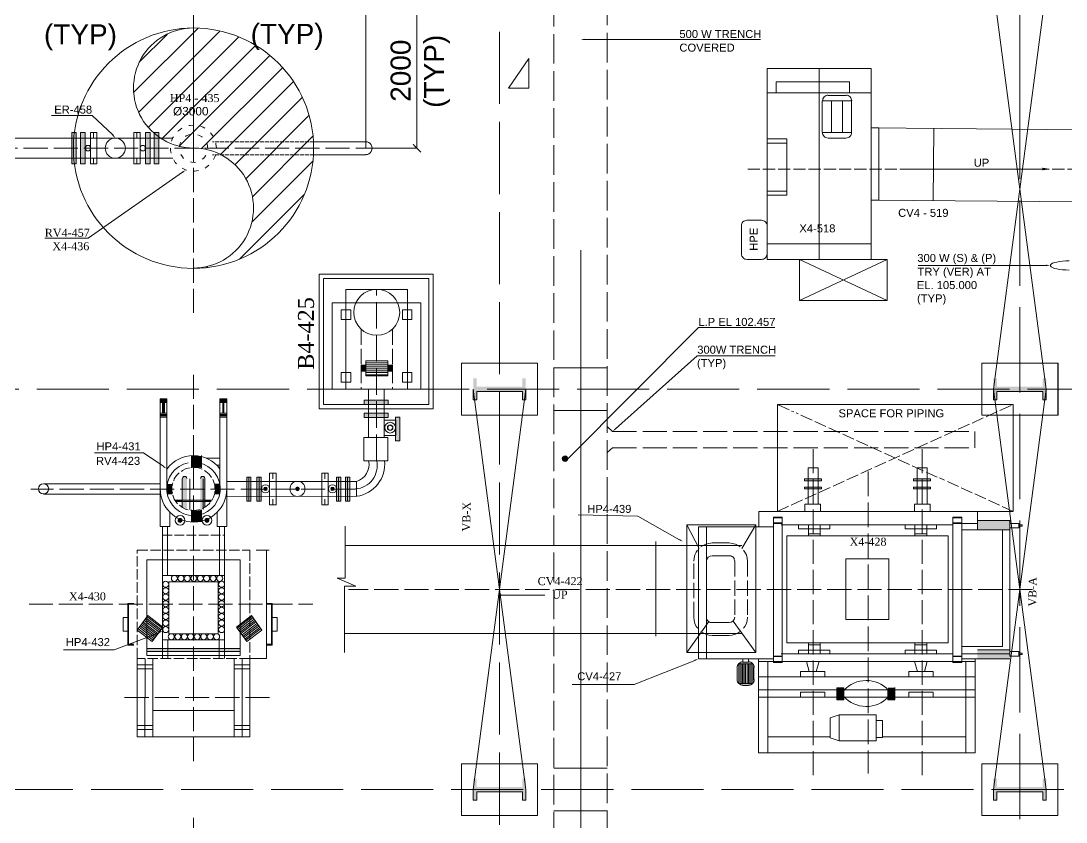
# Model space of a CAD drawing. Header units: inches. Extents: x 2602 to 127694, y 109 to 91908.
# Drawn here: x 17829 to 30886, y 61268 to 71272 of the extents above; entities that cross this region are included whole.
import ezdxf

# ---------------------------------------------------------------- set-up
doc = ezdxf.new("R2010")
doc.units = ezdxf.units.IN
doc.header["$MEASUREMENT"] = 0
doc.linetypes.add('PDF_IMPORT', pattern=[1, 0.8, -0.2])
doc.layers.add('PDF_Geometry', color=7, linetype='Continuous')
doc.layers.add('PDF_Solid Fills', color=7, linetype='Continuous', true_color=0x724639)
doc.layers.add('PDF_Text', color=230, linetype='Continuous', true_color=0xff007f)
doc.styles.add('PDF Arial', font='arial.ttf')
doc.styles.add('PDF Times New Roman', font='times.ttf')

msp = doc.modelspace()

# ---------------------------------------------------------------- hatches: boundary and pattern name
at = {"layer": 'PDF_Solid Fills', "true_color": 0xb85b5b, "transparency": 33554559}
for points in [[(18465, 69878), (18465, 69488), (18521, 69488), (18521, 69878)], [(18573, 69878), (18573, 69488), (18632, 69488), (18632, 69878)], [(19384, 69878), (19384, 69488), (19443, 69488), (19443, 69878)], [(19495, 69878), (19495, 69488), (19551, 69488), (19551, 69878)], [(22418, 66536), (22119, 66536), (22119, 66483), (22418, 66483)], [(22418, 66372), (22119, 66372), (22119, 66319), (22418, 66319)], [(22562, 66326), (22510, 66326), (22510, 66027), (22562, 66027)], [(20702, 65575), (20650, 65575), (20650, 65276), (20702, 65276)], [(20830, 65575), (20778, 65575), (20778, 65276), (20830, 65276)], [(21824, 65575), (21771, 65575), (21771, 65276), (21824, 65276)], [(21936, 65575), (21883, 65575), (21883, 65276), (21936, 65276)], [(19843, 65286), (19754, 65286), (19764, 65273), (19843, 65273)], [(20069, 65286), (19902, 65286), (19902, 65273), (20069, 65273)], [(20213, 65286), (20125, 65286), (20125, 65273), (20204, 65273)], [(19817, 65047), (19803, 65053), (19797, 65047), (19797, 65043), (19794, 65040), (19794, 65030), (19797, 65027), (19797, 65024), (19807, 65014), (19810, 65014), (19817, 65011), (19820, 65011), (19823, 65014), (19826, 65014), (19839, 65027), (19839, 65037), (19836, 65040)], [(20174, 65027), (20174, 65043), (20171, 65047), (20171, 65050), (20167, 65053), (20164, 65053), (20161, 65050), (20145, 65044), (20148, 65047), (20158, 65050), (20164, 65053), (20161, 65056), (20141, 65056), (20141, 65053), (20138, 65053), (20131, 65047), (20131, 65040), (20128, 65040), (20128, 65030), (20131, 65027), (20131, 65024), (20141, 65014), (20145, 65014), (20151, 65011), (20154, 65011), (20158, 65014), (20161, 65014), (20167, 65017), (20167, 65020)]]:
    msp.add_hatch(color=13, dxfattribs=at).paths.add_polyline_path(points)
at = {"layer": 'PDF_Solid Fills', "true_color": 0x00b8b8, "transparency": 33554559}
for points in [[(22733, 69737), (22723, 69727), (22821, 69626), (22831, 69639)], [(30182, 65033), (29778, 65033), (29778, 64919), (30182, 64919)], [(30182, 63420), (29778, 63420), (29778, 63305), (30182, 63305)], [(28109, 62944), (28020, 62944), (28020, 62796), (28109, 62796)], [(28748, 62947), (28660, 62947), (28660, 62796), (28748, 62796)]]:
    msp.add_hatch(color=132, dxfattribs=at).paths.add_polyline_path(points)
at = {"layer": 'PDF_Solid Fills', "transparency": 33554559}
for color, points in [(7, [(22136, 66975), (22080, 66975), (22080, 66897), (22136, 66897)]), (7, [(22470, 66975), (22411, 66975), (22411, 66897), (22470, 66897)]), (256, [(24136, 66539), (24136, 66811), (24094, 66811), (24094, 66703), (23523, 66703), (23523, 66811), (23480, 66811), (23480, 66539), (23523, 66539), (23523, 66644), (24094, 66644), (24094, 66539)]), (256, [(30638, 66539), (30638, 66811), (30595, 66811), (30595, 66703), (30021, 66703), (30021, 66811), (29978, 66811), (29978, 66539), (30021, 66539), (30021, 66644), (30595, 66644), (30595, 66539)]), (1, [(20085, 65837), (20023, 65844), (19958, 65837), (19958, 65690), (20000, 65696), (20043, 65696), (20085, 65690)]), (1, [(27830, 65552), (27617, 65552), (27617, 65529), (27830, 65529)]), (1, [(29194, 65552), (28981, 65552), (28981, 65529), (29194, 65529)]), (7, [(19721, 65489), (19659, 65489), (19656, 65457), (19653, 65427), (19656, 65394), (19659, 65365), (19659, 65361), (19721, 65365), (19718, 65394), (19715, 65427), (19718, 65457)]), (7, [(20309, 65489), (20246, 65489), (20253, 65457), (20253, 65394), (20246, 65365), (20309, 65361), (20309, 65365), (20312, 65394), (20315, 65427), (20312, 65457)]), (1, [(27830, 65450), (27617, 65450), (27617, 65430), (27830, 65430)]), (1, [(29194, 65450), (28981, 65450), (28981, 65430), (29194, 65430)]), (1, [(20000, 65158), (19958, 65165), (19958, 65017), (20023, 65011), (20085, 65017), (20085, 65165), (20043, 65158)]), (7, [(26931, 63265), (26833, 63265), (26823, 63262), (26820, 63262), (26807, 63256), (26797, 63246), (26971, 63243), (26957, 63256), (26944, 63262), (26941, 63262)]), (7, [(26967, 62997), (26797, 62997), (26807, 62987), (26820, 62980), (26823, 62977), (26836, 62977), (26846, 62974), (26918, 62974), (26928, 62977), (26941, 62977), (26944, 62980), (26957, 62987)]), (256, [(24136, 61540), (24136, 61809), (24094, 61809), (24094, 61704), (23523, 61704), (23523, 61809), (23480, 61809), (23480, 61540), (23523, 61540), (23523, 61645), (24094, 61645), (24094, 61540)]), (256, [(30638, 61540), (30638, 61809), (30595, 61809), (30595, 61704), (30021, 61704), (30021, 61809), (29978, 61809), (29978, 61540), (30021, 61540), (30021, 61645), (30595, 61645), (30595, 61540)])]:
    msp.add_hatch(color=color, dxfattribs=at).paths.add_polyline_path(points)
at = {"layer": 'PDF_Solid Fills', "true_color": 0x0000b8, "transparency": 33554559}
for points in [[(19623, 66506), (19597, 66506), (19597, 66372), (19623, 66372)], [(20371, 66506), (20345, 66506), (20345, 66372), (20371, 66372)]]:
    msp.add_hatch(color=172, dxfattribs=at).paths.add_polyline_path(points)
at = {"layer": 'PDF_Solid Fills', "true_color": 0x942500, "transparency": 33554559}
h = msp.add_hatch(color=24, dxfattribs=at)
h.paths.add_polyline_path([(22464, 66168), (22460, 66168), (22457, 66165), (22454, 66165), (22450, 66162), (22434, 66162), (22428, 66165), (22424, 66168), (22421, 66168), (22418, 66172), (22418, 66175), (22414, 66175), (22414, 66172), (22424, 66162), (22428, 66162), (22431, 66159), (22450, 66159), (22454, 66162), (22457, 66162)])
h.paths.add_polyline_path([(22414, 66208), (22411, 66208), (22411, 66201), (22408, 66198), (22408, 66185), (22411, 66182), (22411, 66175), (22414, 66175), (22414, 66182), (22411, 66185), (22411, 66198), (22414, 66201)])
h.paths.add_polyline_path([(22467, 66214), (22464, 66214), (22464, 66211), (22470, 66204), (22470, 66198), (22473, 66191), (22470, 66185), (22470, 66178), (22464, 66172), (22464, 66168), (22467, 66168), (22467, 66172), (22473, 66178), (22473, 66185), (22477, 66191), (22473, 66198), (22473, 66204), (22467, 66211)])
h.paths.add_polyline_path([(22450, 66224), (22431, 66224), (22428, 66221), (22424, 66221), (22414, 66211), (22414, 66208), (22418, 66208), (22418, 66211), (22421, 66214), (22424, 66214), (22428, 66218), (22434, 66221), (22450, 66221), (22454, 66218), (22457, 66218), (22460, 66214), (22464, 66214), (22457, 66221), (22454, 66221)])
for points in [[(24629, 65840), (24622, 65840), (24615, 65837), (24609, 65837), (24596, 65824), (24589, 65811), (24589, 65798), (24596, 65785), (24599, 65781), (24602, 65775), (24609, 65772), (24615, 65772), (24622, 65768), (24629, 65768), (24635, 65772), (24642, 65772), (24655, 65785), (24661, 65798), (24661, 65811), (24655, 65824), (24651, 65827), (24645, 65831), (24642, 65837), (24635, 65837)], [(20892, 65447), (20876, 65447), (20863, 65434), (20863, 65417), (20873, 65407), (20879, 65407), (20883, 65404), (20889, 65407), (20896, 65407), (20906, 65417), (20906, 65434)], [(21286, 65453), (21279, 65453), (21276, 65450), (21273, 65450), (21270, 65447), (21263, 65444), (21263, 65440), (21260, 65437), (21260, 65430), (21257, 65427), (21260, 65424), (21260, 65417), (21263, 65414), (21263, 65411), (21270, 65407), (21273, 65404), (21276, 65404), (21279, 65401), (21286, 65401), (21289, 65404), (21296, 65404), (21306, 65414), (21306, 65417), (21309, 65424), (21309, 65430), (21306, 65437), (21306, 65440), (21296, 65450), (21289, 65450)], [(21729, 65447), (21709, 65447), (21703, 65440), (21703, 65437), (21699, 65434), (21699, 65417), (21709, 65407), (21716, 65407), (21719, 65404), (21726, 65407), (21732, 65407), (21739, 65414), (21739, 65417), (21742, 65424), (21742, 65430), (21739, 65434), (21739, 65437)], [(19239, 63997), (19164, 63997), (19164, 63479), (19239, 63479), (19239, 63489), (19174, 63489), (19174, 63987), (19239, 63987)], [(20968, 63997), (20896, 63997), (20896, 63987), (20958, 63987), (20958, 63489), (20896, 63489), (20896, 63479), (20968, 63479)], [(20568, 63436), (19403, 63436), (19403, 63400), (20568, 63400)]]:
    msp.add_hatch(color=24, dxfattribs=at).paths.add_polyline_path(points)
at = {"layer": 'PDF_Solid Fills', "true_color": 0x002db8, "transparency": 33554559}
for points in [[(19879, 65585), (19866, 65585), (19859, 65581), (19856, 65578), (19849, 65575), (19846, 65571), (19846, 65568), (19843, 65562), (19843, 65197), (19872, 65181), (19902, 65171), (19902, 65562), (19899, 65568), (19885, 65581)], [(20105, 65585), (20089, 65585), (20085, 65581), (20079, 65578), (20069, 65568), (20069, 65171), (20099, 65181), (20125, 65197), (20125, 65568), (20115, 65578), (20108, 65581)]]:
    msp.add_hatch(color=162, dxfattribs=at).paths.add_polyline_path(points)

# ---------------------------------------------------------------- linework, layer by layer
at = {"layer": 'PDF_Geometry', "color": 30, "linetype": 'PDF_IMPORT', "lineweight": 0, "ltscale": 1125.093782, "true_color": 0xff7f00}
for points in [[(23808, 17356), (23808, 83868), (17307, 83868), (23808, 77216)], [(103310, 66674), (11954, 66674), (7837, 66674)], [(11954, 61675), (103310, 61675)]]:
    msp.add_lwpolyline(points, dxfattribs=at)
at = {"layer": 'PDF_Geometry', "color": 30, "linetype": 'PDF_IMPORT', "lineweight": 0, "ltscale": 1331.743661, "true_color": 0xff7f00}
msp.add_lwpolyline([(30310, 17356), (30310, 79643)], dxfattribs=at)
at = {"layer": 'PDF_Geometry', "color": 24, "linetype": 'PDF_IMPORT', "lineweight": 0, "ltscale": 462.502109, "true_color": 0x942500}
msp.add_lwpolyline([(25153, 72512), (25153, 35588), (24487, 35588), (24487, 72102)], dxfattribs=at)
at = {"layer": 'PDF_Geometry', "color": 132, "lineweight": 0, "true_color": 0x00b8b8}
for points in [[(22313, 69681), (22775, 69681), (22775, 70255), (22775, 71673), (22313, 71673)], [(17307, 71033), (17307, 71351), (19984, 71351), (19984, 71033)], [(19984, 69681), (19984, 71351), (22136, 71351), (22136, 69681)], [(29037, 68219), (29037, 68219)], [(30641, 68219), (29037, 68219)], [(30926, 68278), (30884, 68278), (30841, 68274), (30802, 68268), (30769, 68261), (30739, 68255), (30716, 68245), (30700, 68235), (30690, 68225), (30690, 68212), (30700, 68202), (30716, 68192), (30739, 68182), (30769, 68176), (30802, 68169), (30841, 68163), (30884, 68163), (30926, 68159)], [(24661, 65804), (26292, 67444), (27249, 67444)], [(27230, 64955), (27046, 64955), (27046, 65148), (29778, 65148), (29778, 64919), (30182, 64919), (30182, 63370), (29582, 63370)], [(27338, 65076), (27230, 65076)], [(27338, 65066), (27230, 65066)], [(29473, 65076), (29582, 65076)], [(29473, 65066), (29582, 65066)], [(29778, 65033), (30182, 65033), (30182, 64919)], [(27046, 64955), (26292, 64955), (26292, 63305)], [(26393, 64955), (26393, 63305)], [(27338, 65004), (27230, 65004)], [(27338, 64997), (27230, 64997)], [(27328, 64978), (29473, 64978)], [(27666, 64843), (27666, 64978)], [(27814, 64843), (27814, 64978)], [(28998, 64843), (28998, 64978)], [(29145, 64843), (29145, 64978)], [(29473, 65004), (29582, 65004)], [(29473, 64997), (29582, 64997), (29778, 64997)], [(29778, 64919), (29582, 64919)], [(29582, 63459), (30093, 63459), (30093, 64919)], [(27814, 64866), (27666, 64866)], [(28998, 64866), (29145, 64866)], [(27666, 63505), (27666, 63370)], [(27814, 63482), (27666, 63482)], [(27814, 63505), (27814, 63370)], [(28998, 63505), (28998, 63370)], [(28998, 63482), (29145, 63482)], [(29145, 63505), (29145, 63370)], [(27338, 63341), (27230, 63341)], [(27338, 63334), (27230, 63334)], [(27328, 63370), (29473, 63370)], [(29473, 63341), (29582, 63341)], [(29473, 63334), (29582, 63334)], [(29778, 63420), (30182, 63420)], [(27043, 63272), (27043, 63305), (26298, 63305)], [(26846, 63305), (26846, 63265), (26918, 63265), (26918, 63305)], [(27043, 63305), (27230, 63305)], [(27158, 63272), (27158, 62131)], [(27338, 63272), (27230, 63272)], [(27676, 63147), (27643, 63272)], [(27764, 63147), (27800, 63272)], [(29030, 63147), (28994, 63272)], [(29119, 63147), (29152, 63272)], [(29473, 63272), (29582, 63272)], [(29582, 63305), (29778, 63305), (30182, 63305)], [(29634, 63272), (29634, 62131)], [(29752, 63272), (29752, 63305)], [(26987, 63197), (26987, 63046)], [(29752, 63082), (27043, 63082)], [(26918, 62974), (26846, 62974)], [(28748, 62947), (28748, 62796), (28660, 62796), (28660, 62836)], [(28686, 62911), (28686, 62944)], [(28660, 62915), (28660, 62829)], [(28050, 62281), (27938, 62321), (27938, 62570), (28050, 62606)], [(27158, 62334), (27938, 62334)], [(28594, 62334), (29634, 62334)]]:
    msp.add_lwpolyline(points, dxfattribs=at)
at = {"layer": 'PDF_Geometry', "color": 17, "lineweight": 0, "true_color": 0x724639}
for points in [[(29978, 71673), (30638, 66674), (29978, 61675)], [(30638, 71673), (29978, 66674), (30638, 61675)], [(23480, 66674), (24136, 61675)], [(24136, 66674), (23480, 61675)]]:
    msp.add_lwpolyline(points, dxfattribs=at)
at = {"layer": 'PDF_Geometry', "color": 224, "lineweight": 0, "true_color": 0x940070}
for points in [[(30310, 69918), (30310, 71673)], [(27151, 70374), (28450, 70374)], [(27912, 70341), (28135, 70341)], [(27955, 70272), (27955, 69878)], [(28092, 70272), (28092, 69878)], [(31084, 69911), (28450, 69937), (28545, 69937), (28545, 69488), (28545, 69035), (28450, 69035), (31074, 69012)], [(29234, 69924), (29224, 69029)], [(27151, 69098), (27397, 69098), (27397, 69800), (27151, 69800)], [(30589, 69422), (28952, 69422)], [(27397, 69147), (27151, 69147)], [(28450, 68487), (27151, 68487)], [(28650, 68294), (27554, 67779)], [(27554, 68294), (28650, 67779)], [(25219, 66145), (25153, 66208)], [(25219, 65942), (25153, 65883)]]:
    msp.add_lwpolyline(points, dxfattribs=at)
at = {"layer": 'PDF_Geometry', "linetype": 'PDF_IMPORT', "lineweight": 0, "ltscale": 377.218032}
for points in [[(19984, 67625), (19984, 71374)], [(22313, 69681), (15454, 69681)], [(19984, 66854), (19984, 62029)], [(27725, 65926), (27725, 61845)], [(29086, 65926), (29086, 61845)], [(22008, 65427), (17953, 65427)], [(30467, 64174), (21922, 64174)], [(20935, 62823), (19095, 62823)], [(19984, 57624), (19984, 61373)]]:
    msp.add_lwpolyline(points, dxfattribs=at)
at = {"layer": 'PDF_Geometry', "color": 102, "lineweight": 0, "true_color": 0x00dd37}
msp.add_lwpolyline([(19985, 68186, 1.000001), (19985, 69685, -1.000001), (19985, 71184)], format="xyb", dxfattribs=at)
for points in [[(19236, 70377), (20043, 71180)], [(19298, 70128), (20315, 71144)], [(19308, 70757), (19659, 71108)], [(19420, 69941), (20551, 71072)], [(19587, 69796), (20758, 70967)], [(19803, 69704), (20938, 70839)], [(20082, 69675), (21096, 70688)], [(20322, 69603), (21234, 70515)], [(20502, 69475), (21345, 70318)], [(20637, 69301), (21427, 70091)], [(20722, 69075), (21476, 69832)], [(20715, 68760), (21476, 69521)], [(20561, 68297), (21368, 69104)], [(20145, 68192), (20158, 68202)]]:
    msp.add_lwpolyline(points, dxfattribs=at)
at = {"layer": 'PDF_Geometry', "color": 24, "lineweight": 0, "true_color": 0x942500}
for points in [[(24871, 71039), (26052, 71039), (27069, 71039)], [(19839, 69931), (19797, 69901), (19790, 69895)], [(19984, 69970), (19944, 69967), (19925, 69964)], [(20128, 69931), (20105, 69944), (20072, 69957)], [(20233, 69826), (20227, 69839), (20197, 69875)], [(19725, 69809), (17730, 69809)], [(19735, 69826), (19728, 69816), (19712, 69770)], [(19826, 69760), (19813, 69734), (19810, 69698)], [(19944, 69855), (19928, 69849), (19895, 69836), (19885, 69829)], [(20095, 69819), (20089, 69826), (20059, 69842), (20040, 69849)], [(20161, 69681), (20158, 69718), (20151, 69744)], [(20272, 69681), (20266, 69737), (20266, 69744)], [(19698, 69681), (19698, 69655), (19705, 69622)], [(19826, 69606), (19826, 69603), (19846, 69573), (19862, 69554)], [(20233, 69540), (20253, 69576), (20259, 69596)], [(22136, 69599), (21483, 69599)], [(19725, 69557), (17730, 69557)], [(19738, 69537), (19757, 69504), (19774, 69488)], [(19948, 69511), (19961, 69508), (19994, 69504), (20010, 69508)], [(20095, 69547), (20112, 69560), (20135, 69586), (20138, 69593)], [(20131, 69435), (20151, 69449), (20177, 69472)], [(19843, 69432), (19892, 69409), (19899, 69409)], [(19987, 69396), (19997, 69396), (20046, 69403)], [(24822, 68409), (24822, 33419)], [(24487, 66939), (25153, 66939)], [(22172, 66674), (22172, 66070)], [(22368, 66674), (22368, 66070)], [(24487, 66408), (25153, 66408)], [(22457, 66221), (22447, 66221), (22457, 66221)], [(22460, 66218), (22454, 66218), (22460, 66218)], [(22457, 66162), (22450, 66162), (22457, 66162)], [(22460, 66165), (22457, 66165), (22460, 66165)], [(29746, 66145), (29746, 65942)], [(22172, 65778), (22113, 65778)], [(20676, 65575), (20676, 65276)], [(20804, 65575), (20804, 65276)], [(21798, 65575), (21798, 65276)], [(21909, 65575), (21909, 65276)], [(19567, 65493), (18111, 65493)], [(20391, 65339), (22021, 65332), (22021, 65519), (20400, 65519)], [(19567, 65361), (18111, 65361)], [(19597, 64958), (19597, 64348)], [(19659, 64958), (19659, 64348)], [(20309, 64958), (20309, 64348)], [(20374, 64958), (20374, 64348)], [(19282, 63311), (19282, 62334), (20689, 62334), (20689, 63311), (20896, 63311), (20896, 64663)], [(20932, 64663), (20768, 64663)], [(19239, 63479), (19164, 63479), (19164, 63997), (19239, 63997)], [(19239, 63489), (19174, 63489), (19174, 63987), (19239, 63987)], [(20896, 63479), (20968, 63479), (20968, 63997), (20896, 63997)], [(20896, 63489), (20958, 63489), (20958, 63987), (20896, 63987)], [(19164, 63823), (19105, 63823), (19105, 63653), (19164, 63653)], [(20968, 63823), (21030, 63823), (21030, 63653), (20968, 63653)], [(19131, 63653), (19131, 63653)], [(21030, 63653), (21030, 63653)], [(19597, 63544), (19597, 63311)], [(19666, 63544), (19666, 63311)], [(20305, 63544), (20305, 63311)], [(20374, 63544), (20374, 63311)], [(19403, 63436), (20568, 63436)], [(19403, 63400), (20571, 63400)], [(19475, 63311), (19475, 62334)], [(20492, 63311), (20492, 62334)], [(19475, 62662), (20492, 62662)], [(24487, 61940), (25153, 61940)], [(24487, 61409), (25153, 61409)]]:
    msp.add_lwpolyline(points, dxfattribs=at)
for points in [[(24173, 70803), (24173, 70433), (23920, 70433)], [(22368, 66287), (22513, 66287), (22513, 66096), (22368, 66096)], [(22113, 66070), (22414, 66070), (22414, 65778), (22113, 65778)]]:
    msp.add_lwpolyline(points, close=True, dxfattribs=at)
at = {"layer": 'PDF_Geometry', "color": 224, "lineweight": 0, "true_color": 0x940070}
for points in [[(27151, 68294), (28450, 68294), (28450, 70679), (27151, 70679)], [(27262, 70511), (28181, 70511), (28181, 70374), (27262, 70374)], [(27840, 69878), (27840, 70272), (28204, 70272), (28204, 69878)], [(27151, 69744), (27397, 69744)], [(27554, 68294), (28650, 68294), (28650, 67779), (27554, 67779)]]:
    msp.add_lwpolyline(points, close=True, dxfattribs=at)
at = {"layer": 'PDF_Geometry', "linetype": 'PDF_IMPORT', "lineweight": 0, "ltscale": 190.249094}
msp.add_lwpolyline([(27800, 70679), (27800, 68294)], close=True, dxfattribs=at)
at = {"layer": 'PDF_Geometry', "color": 230, "lineweight": 0, "true_color": 0xff007f}
for points in [[(18721, 70164), (18721, 70164)], [(18977, 69849), (18721, 70091), (18213, 70091)], [(19846, 69383), (18668, 68560), (18127, 68560)], [(18668, 68625), (18668, 68625)], [(25258, 66178), (26275, 67090), (27253, 67090)], [(19613, 65706), (19361, 65880), (18750, 65880)], [(19413, 65844), (19413, 65844)], [(26055, 64794), (25537, 65089), (24789, 65106)], [(25537, 65089), (25537, 65089)], [(23831, 64102), (24363, 64102), (24376, 64102)], [(19554, 63633), (18993, 63420), (18360, 63420)], [(26246, 63285), (25491, 62987), (24714, 62987)], [(25491, 62987), (25491, 62987)]]:
    msp.add_lwpolyline(points, dxfattribs=at)
at = {"layer": 'PDF_Geometry', "color": 13, "lineweight": 0, "true_color": 0xb85b5b}
for points in [[(18465, 69842), (18465, 69681), (18465, 69524), (18465, 69488), (18521, 69488), (18521, 69681), (18521, 69878), (18465, 69878)], [(18573, 69842), (18573, 69681), (18573, 69524), (18573, 69488), (18632, 69488), (18632, 69681), (18632, 69878), (18573, 69878)], [(18698, 69878), (18737, 69878), (18777, 69878), (18777, 69488), (18737, 69488), (18737, 69557), (18737, 69488), (18698, 69488)], [(18737, 69878), (18737, 69809)], [(19279, 69878), (19279, 69809), (19279, 69878), (19239, 69878), (19239, 69488), (19279, 69488), (19318, 69488), (19318, 69878)], [(19384, 69842), (19384, 69681), (19384, 69524), (19384, 69488), (19443, 69488), (19443, 69681), (19443, 69878), (19384, 69878)], [(19495, 69842), (19495, 69681), (19495, 69524), (19495, 69488), (19551, 69488), (19551, 69681), (19551, 69878), (19495, 69878)], [(19279, 69557), (19279, 69488)], [(22119, 66536), (22418, 66536), (22418, 66483), (22119, 66483)], [(22119, 66372), (22418, 66372), (22418, 66319), (22119, 66319)], [(22562, 66326), (22562, 66027), (22510, 66027), (22510, 66326)], [(20702, 65575), (20702, 65276), (20650, 65276), (20650, 65575)], [(20830, 65575), (20830, 65276), (20778, 65276), (20778, 65575)], [(20935, 65624), (20978, 65624), (21017, 65624), (21017, 65230), (20978, 65230), (20978, 65299), (20978, 65230), (20935, 65230)], [(20978, 65624), (20978, 65555)], [(21588, 65230), (21627, 65230), (21627, 65299), (21627, 65230), (21667, 65230), (21667, 65624), (21627, 65624), (21588, 65624)], [(21627, 65624), (21627, 65555)], [(21824, 65575), (21824, 65276), (21771, 65276), (21771, 65575)], [(21936, 65575), (21936, 65276), (21883, 65276), (21883, 65575)]]:
    msp.add_lwpolyline(points, close=True, dxfattribs=at)
at = {"layer": 'PDF_Geometry', "color": 224, "lineweight": 0, "true_color": 0x940070}
for points in [[(28207, 69880, -0.414227), (28135, 69809), (27912, 69809, -0.414227), (27843, 69880)], [(27151, 68364, -0.414227), (27079, 68294), (26900, 68294, -0.414227), (26829, 68363), (26829, 68711, -0.414227), (26898, 68783), (27079, 68783, -0.414227), (27151, 68711), (27151, 68364)]]:
    msp.add_lwpolyline(points, format="xyb", dxfattribs=at)
at = {"layer": 'PDF_Geometry', "color": 24, "linetype": 'PDF_IMPORT', "lineweight": 0, "ltscale": 62.322979, "true_color": 0x942500}
for points in [[(21486, 69763), (20223, 69763)], [(21486, 69599), (20223, 69599)]]:
    msp.add_lwpolyline(points, dxfattribs=at)
at = {"layer": 'PDF_Geometry', "color": 24, "lineweight": 0, "true_color": 0x942500}
msp.add_lwpolyline([(22137, 69603, 1.001395), (22136, 69763), (21483, 69763)], format="xyb", dxfattribs=at)
at = {"layer": 'PDF_Geometry', "linetype": 'PDF_IMPORT', "lineweight": 0, "ltscale": 190.249094}
msp.add_lwpolyline([(26908, 69422), (44998, 69422)], dxfattribs=at)
at = {"layer": 'PDF_Geometry', "color": 132, "lineweight": 0, "true_color": 0x00b8b8}
for points in [[(21555, 68110), (22979, 68110), (22979, 66428), (21555, 66428)], [(21611, 68055), (22923, 68055), (22923, 66483), (21611, 66483)], [(21719, 67753), (22824, 67753), (22824, 66674), (21719, 66674)], [(21831, 67664), (21949, 67664), (21949, 67543), (21831, 67543)], [(22713, 67664), (22595, 67664), (22595, 67543), (22713, 67543)], [(21831, 66762), (21949, 66762), (21949, 66883), (21831, 66883)], [(22713, 66762), (22595, 66762), (22595, 66883), (22713, 66883)], [(27338, 63262), (27230, 63262), (27230, 65076), (27338, 65076)], [(29473, 63262), (29582, 63262), (29582, 65076), (29473, 65076)], [(27935, 64929), (27545, 64929), (27545, 64978), (27935, 64978)], [(28876, 64929), (29267, 64929), (29267, 64978), (28876, 64978)], [(30182, 64997), (30297, 64997), (30297, 64942), (30182, 64942)], [(30297, 64978), (30336, 64978), (30336, 64961), (30297, 64961)], [(27397, 64843), (29414, 64843), (29414, 63505), (27397, 63505)], [(19403, 64541), (20568, 64541), (20568, 63347), (19403, 63347)], [(28135, 64555), (28673, 64555), (28673, 63797), (28135, 63797)], [(19597, 64348), (20374, 64348), (20374, 63544), (19597, 63544)], [(19675, 64269), (20295, 64269), (20295, 63620), (19675, 63620)], [(27935, 63416), (27545, 63416), (27545, 63370), (27935, 63370)], [(28876, 63416), (29267, 63416), (29267, 63370), (28876, 63370)], [(30182, 63341), (30297, 63341), (30297, 63397), (30182, 63397)], [(30297, 63361), (30336, 63361), (30336, 63377), (30297, 63377)], [(27043, 63272), (29752, 63272), (29752, 62131), (27043, 62131)], [(27568, 63147), (27873, 63147), (27873, 63082), (27568, 63082)], [(29227, 63147), (28922, 63147), (28922, 63082), (29227, 63082)], [(28109, 62836), (28109, 62796), (28020, 62796), (28020, 62944), (28109, 62944), (28109, 62911)], [(27043, 62918), (29752, 62918), (29752, 62829), (27043, 62829)], [(27568, 62892), (27873, 62892), (27873, 62829), (27568, 62829)], [(29227, 62892), (28922, 62892), (28922, 62829), (29227, 62829)], [(28050, 62606), (28512, 62606), (28512, 62281), (28050, 62281)], [(28512, 62537), (28594, 62537), (28594, 62324), (28512, 62324)]]:
    msp.add_lwpolyline(points, close=True, dxfattribs=at)
at = {"layer": 'PDF_Geometry', "lineweight": 0}
for points in [[(21890, 66674), (21890, 67917), (22273, 67917), (22657, 67917), (22657, 66674)], [(22136, 67002), (22411, 67002)], [(22136, 66979), (22411, 66979)], [(22136, 66952), (22411, 66952)], [(22136, 66929), (22411, 66929)], [(22136, 66903), (22411, 66903)], [(22136, 66880), (22411, 66880)], [(22136, 66854), (22411, 66854)], [(27426, 66414), (27279, 66483)], [(27486, 66391), (27456, 66401)], [(20315, 65811), (20148, 65811)], [(20315, 65726), (20276, 65726)], [(19567, 65427), (19567, 64958), (19689, 64958), (19689, 65135)], [(20246, 65489), (20309, 65489)], [(20400, 65427), (20400, 64958), (20279, 64958), (20279, 65135)], [(19721, 65365), (19659, 65361)], [(20246, 65365), (20309, 65361)], [(19518, 63590), (19331, 63735)], [(19531, 63607), (19344, 63751)], [(19541, 63623), (19354, 63767)], [(19554, 63639), (19367, 63784)], [(19567, 63656), (19380, 63800)], [(19577, 63672), (19390, 63817)], [(19590, 63692), (19403, 63833)], [(20532, 63689), (20719, 63833)], [(20541, 63672), (20728, 63817)], [(20555, 63656), (20742, 63800)], [(20568, 63639), (20755, 63784)], [(20578, 63623), (20764, 63767)], [(20591, 63607), (20778, 63748)], [(20600, 63587), (20787, 63731)], [(19482, 63538), (19295, 63682)], [(19495, 63557), (19308, 63702)], [(19505, 63574), (19318, 63718)], [(20614, 63571), (20801, 63715)], [(20627, 63554), (20814, 63698)], [(20637, 63538), (20824, 63682)], [(26971, 63243), (26797, 63246), (26797, 62997), (26971, 62997), (26971, 63246)], [(26813, 63246), (26813, 62997)], [(26833, 63246), (26833, 62997)], [(26849, 63246), (26849, 62997)], [(26866, 63246), (26866, 62997)], [(26882, 63246), (26882, 62997)], [(26902, 63246), (26902, 62997)], [(26918, 63246), (26918, 62997)], [(26934, 63246), (26934, 62997)], [(26951, 63246), (26951, 62997)]]:
    msp.add_lwpolyline(points, dxfattribs=at)
at = {"layer": 'PDF_Geometry', "linetype": 'PDF_IMPORT', "lineweight": 0, "ltscale": 413.299757}
msp.add_lwpolyline([(22273, 65778), (22273, 67917)], dxfattribs=at)
at = {"layer": 'PDF_Geometry', "linetype": 'PDF_IMPORT', "lineweight": 0, "ltscale": 239.451446}
for points in [[(22080, 67418), (22080, 66674)], [(22470, 67418), (22470, 66674)]]:
    msp.add_lwpolyline(points, dxfattribs=at)
at = {"layer": 'PDF_Geometry', "lineweight": 0}
for points in [[(22136, 67028), (22411, 67028), (22411, 66841), (22136, 66841)], [(22080, 66975), (22136, 66975), (22136, 66897), (22080, 66897)], [(22470, 66975), (22411, 66975), (22411, 66897), (22470, 66897)], [(27279, 65148), (30224, 65148), (30224, 66483), (27279, 66483)], [(19469, 63521), (19600, 63702), (19413, 63846), (19282, 63666)], [(20650, 63521), (20522, 63702), (20709, 63846), (20837, 63666)]]:
    msp.add_lwpolyline(points, close=True, dxfattribs=at)
at = {"layer": 'PDF_Geometry', "color": 17, "lineweight": 0, "true_color": 0x724639}
for points in [[(23333, 66998), (24284, 66998), (24284, 66349), (23333, 66349)], [(23333, 66998), (24284, 66998), (24284, 66349), (23333, 66349)], [(23333, 66998), (24284, 66998), (24284, 66349), (23333, 66349)], [(29834, 66998), (30785, 66998), (30785, 66349), (29834, 66349)], [(29834, 66998), (30782, 66998), (30782, 66349), (29834, 66349)], [(29834, 66998), (30782, 66998), (30782, 66349), (29834, 66349)], [(23808, 66644), (24094, 66644), (24094, 66539), (24136, 66539), (24136, 66674), (24136, 66539), (24094, 66539), (24094, 66644), (23808, 66644), (23523, 66644), (23523, 66539), (23480, 66539), (23480, 66674), (23480, 66539), (23523, 66539), (23523, 66644)], [(23808, 66644), (24094, 66644), (24094, 66539), (24136, 66539), (24136, 66674), (24136, 66539), (24094, 66539), (24094, 66644), (23808, 66644), (23523, 66644), (23523, 66539), (23480, 66539), (23480, 66674), (23480, 66539), (23523, 66539), (23523, 66644)], [(30310, 66644), (30595, 66644), (30595, 66539), (30638, 66539), (30638, 66674), (30638, 66539), (30595, 66539), (30595, 66644), (30310, 66644), (30021, 66644), (30021, 66539), (29978, 66539), (29978, 66674), (29978, 66539), (30021, 66539), (30021, 66644)], [(30310, 66644), (30595, 66644), (30595, 66539), (30638, 66539), (30638, 66674), (30638, 66539), (30595, 66539), (30595, 66644), (30310, 66644), (30021, 66644), (30021, 66539), (29978, 66539), (29978, 66674), (29978, 66539), (30021, 66539), (30021, 66644)], [(23333, 61996), (24284, 61996), (24284, 61350), (23333, 61350)], [(23333, 61996), (24284, 61996), (24284, 61350), (23333, 61350)], [(29834, 61996), (30782, 61996), (30782, 61350), (29834, 61350)], [(29834, 61996), (30782, 61996), (30782, 61350), (29834, 61350)], [(23808, 61645), (24094, 61645), (24094, 61540), (24136, 61540), (24136, 61675), (24136, 61540), (24094, 61540), (24094, 61645), (23808, 61645), (23523, 61645), (23523, 61540), (23480, 61540), (23480, 61675), (23480, 61540), (23523, 61540), (23523, 61645)], [(23808, 61645), (24094, 61645), (24094, 61540), (24136, 61540), (24136, 61675), (24136, 61540), (24094, 61540), (24094, 61645), (23808, 61645), (23523, 61645), (23523, 61540), (23480, 61540), (23480, 61675), (23480, 61540), (23523, 61540), (23523, 61645)], [(30310, 61645), (30595, 61645), (30595, 61540), (30638, 61540), (30638, 61675), (30638, 61540), (30595, 61540), (30595, 61645), (30310, 61645), (30021, 61645), (30021, 61540), (29978, 61540), (29978, 61675), (29978, 61540), (30021, 61540), (30021, 61645)], [(30310, 61645), (30595, 61645), (30595, 61540), (30638, 61540), (30638, 61675), (30638, 61540), (30595, 61540), (30595, 61645), (30310, 61645), (30021, 61645), (30021, 61540), (29978, 61540), (29978, 61675), (29978, 61540), (30021, 61540), (30021, 61645)]]:
    msp.add_lwpolyline(points, close=True, dxfattribs=at)
at = {"layer": 'PDF_Geometry', "color": 172, "lineweight": 0, "true_color": 0x0000b8}
for points in [[(19567, 65427), (19567, 66552), (19653, 66552), (19653, 65427)], [(19567, 66552), (19653, 66552)], [(19567, 66506), (19653, 66506)], [(19597, 66506), (19597, 66372)], [(19623, 66506), (19623, 66372)], [(20400, 65427), (20400, 66552), (20315, 66552), (20315, 65427)], [(20400, 66552), (20315, 66552)], [(20400, 66506), (20315, 66506)], [(19567, 66372), (19653, 66372)], [(20400, 66372), (20315, 66372)], [(19567, 66326), (19653, 66326)], [(20400, 66326), (20315, 66326)], [(19380, 63311), (19377, 62334)], [(20591, 63311), (20591, 62334)]]:
    msp.add_lwpolyline(points, dxfattribs=at)
for points in [[(19653, 66542), (19567, 66542)], [(19653, 66529), (19567, 66529)], [(19653, 66519), (19567, 66519)], [(20315, 66542), (20400, 66542)], [(20315, 66529), (20400, 66529)], [(20315, 66519), (20400, 66519)], [(19653, 66359), (19567, 66359)], [(19653, 66349), (19567, 66349)], [(19653, 66339), (19567, 66339)], [(20315, 66359), (20400, 66359)], [(20315, 66349), (20400, 66349)], [(20315, 66339), (20400, 66339)], [(19282, 63233), (19475, 63233), (19475, 63180), (19282, 63180)], [(20689, 63233), (20492, 63233), (20492, 63180), (20689, 63180)], [(19282, 62475), (19475, 62475), (19475, 62422), (19282, 62422)], [(20689, 62475), (20492, 62475), (20492, 62422), (20689, 62422)]]:
    msp.add_lwpolyline(points, close=True, dxfattribs=at)
at = {"layer": 'PDF_Geometry', "linetype": 'PDF_IMPORT', "lineweight": 0, "ltscale": 190.841992}
for points in [[(27279, 65148), (30224, 66483)], [(29276, 65575), (27512, 66378)]]:
    msp.add_lwpolyline(points, dxfattribs=at)
at = {"layer": 'PDF_Geometry', "color": 24, "linetype": 'PDF_IMPORT', "lineweight": 0, "ltscale": 377.218032, "true_color": 0x942500}
for points in [[(25219, 66145), (29746, 66145)], [(25219, 65942), (29746, 65942)]]:
    msp.add_lwpolyline(points, dxfattribs=at)
at = {"layer": 'PDF_Geometry', "color": 1, "lineweight": 0}
for points in [[(19958, 65844), (19958, 65690)], [(20085, 65844), (20085, 65690)], [(19944, 65693), (19895, 65683), (19849, 65660), (19833, 65647)], [(20095, 65673), (20049, 65690), (19997, 65696), (19977, 65696)], [(19807, 65630), (19774, 65594), (19744, 65552), (19738, 65529)], [(20210, 65571), (20181, 65614), (20141, 65647), (20122, 65657)], [(19725, 65503), (19715, 65453), (19715, 65401), (19721, 65381)], [(20253, 65427), (20250, 65476), (20236, 65526), (20227, 65545)], [(19728, 65348), (19744, 65302), (19774, 65260), (19787, 65243)], [(20213, 65283), (20236, 65325), (20250, 65375), (20253, 65398)], [(19810, 65224), (19849, 65194), (19895, 65171), (19918, 65168)], [(19948, 65161), (19997, 65158), (20049, 65165), (20069, 65171)], [(19958, 65017), (19958, 65165)], [(20085, 65158), (20085, 65165), (20085, 65158)], [(20085, 65017), (20085, 65165)], [(20099, 65184), (20141, 65207), (20181, 65240), (20194, 65260)], [(21880, 64961), (21880, 64312), (21781, 64312), (22011, 64213), (21873, 64213), (21873, 63387)], [(26147, 64981), (26301, 64686)], [(27010, 64981), (26836, 64686)], [(25760, 64771), (25760, 63590)], [(26836, 64722), (21880, 64722)], [(26282, 64663), (26265, 64640), (26249, 64604), (26239, 64564), (26236, 64525)], [(26324, 64705), (26351, 64722), (26387, 64738), (26423, 64748), (26465, 64755), (26675, 64755), (26715, 64748), (26754, 64738), (26790, 64722), (26813, 64705)], [(26905, 64525), (26902, 64564), (26892, 64604), (26872, 64640), (26856, 64663)], [(26147, 63384), (26423, 63771)], [(26236, 63826), (26239, 63787), (26249, 63748), (26265, 63712), (26285, 63689)], [(27010, 63384), (26725, 63777)], [(26856, 63689), (26872, 63712), (26892, 63748), (26902, 63787), (26905, 63826)], [(26836, 63623), (21873, 63623)], [(26324, 63646), (26351, 63630), (26387, 63613), (26423, 63600), (26465, 63597), (26675, 63597), (26715, 63600), (26754, 63613), (26790, 63630), (26813, 63646)]]:
    msp.add_lwpolyline(points, dxfattribs=at)
for points in [[(27663, 65693), (27787, 65693), (27787, 65237), (27663, 65237)], [(29149, 65693), (29024, 65693), (29024, 65237), (29149, 65237)], [(27617, 65552), (27830, 65552), (27830, 65529), (27617, 65529)], [(29194, 65552), (28981, 65552), (28981, 65529), (29194, 65529)], [(27617, 65450), (27830, 65450), (27830, 65430), (27617, 65430)], [(29194, 65450), (28981, 65450), (28981, 65430), (29194, 65430)], [(27623, 65237), (27817, 65237), (27817, 65148), (27623, 65148)], [(29188, 65237), (28994, 65237), (28994, 65148), (29188, 65148)], [(26147, 64981), (27010, 64981), (27010, 63384), (26147, 63384)]]:
    msp.add_lwpolyline(points, close=True, dxfattribs=at)
at = {"layer": 'PDF_Geometry', "color": 162, "lineweight": 0, "true_color": 0x002db8}
for points in [[(19843, 65197), (19843, 65555)], [(19938, 65555), (19938, 65171)], [(20105, 65555), (20105, 65171)], [(20125, 65197), (20125, 65555)]]:
    msp.add_lwpolyline(points, dxfattribs=at)
at = {"layer": 'PDF_Geometry', "linetype": 'PDF_IMPORT', "lineweight": 0, "ltscale": 387.058502}
msp.add_lwpolyline([(28414, 65647), (28414, 61875)], dxfattribs=at)
at = {"layer": 'PDF_Geometry', "linetype": 'PDF_IMPORT', "lineweight": 0, "ltscale": 187.858792}
msp.add_lwpolyline([(30224, 65148), (29306, 65565)], dxfattribs=at)
at = {"layer": 'PDF_Geometry', "color": 13, "lineweight": 0, "true_color": 0xb85b5b}
for points in [[(19754, 65286), (20213, 65286)], [(19764, 65273), (20204, 65273)]]:
    msp.add_lwpolyline(points, dxfattribs=at)
at = {"layer": 'PDF_Geometry', "linetype": 'PDF_IMPORT', "lineweight": 0, "ltscale": 150.887213}
msp.add_lwpolyline([(19597, 64850), (20374, 64850)], dxfattribs=at)
at = {"layer": 'PDF_Geometry', "color": 132, "linetype": 'PDF_IMPORT', "lineweight": 0, "ltscale": 164.00784, "true_color": 0x00b8b8}
msp.add_lwpolyline([(20689, 64663), (20689, 63311), (19282, 63311), (19282, 64663), (20689, 64663)], dxfattribs=at)
at = {"layer": 'PDF_Geometry', "color": 1, "linetype": 'PDF_IMPORT', "lineweight": 0, "ltscale": 239.451446}
for points in [[(26236, 63826), (26236, 64525)], [(26393, 63826), (26393, 64525)], [(26747, 64525), (26747, 63826)], [(26905, 64525), (26905, 63826)]]:
    msp.add_lwpolyline(points, dxfattribs=at)
at = {"layer": 'PDF_Geometry', "color": 1, "lineweight": 0}
for points in [[(26393, 64525, -0.401806), (26465, 64594), (26675, 64594), (26688, 64594), (26698, 64591), (26711, 64584), (26721, 64578), (26731, 64571), (26738, 64561), (26741, 64548), (26744, 64538), (26747, 64525)], [(26747, 63826, -0.401806), (26675, 63758), (26465, 63758, -0.444874), (26393, 63826)]]:
    msp.add_lwpolyline(points, format="xyb", dxfattribs=at)
at = {"layer": 'PDF_Geometry', "linetype": 'PDF_IMPORT', "lineweight": 0, "ltscale": 373.937875}
msp.add_lwpolyline([(17930, 63987), (21476, 63987)], dxfattribs=at)
at = {"layer": 'PDF_Geometry', "color": 132, "lineweight": 0, "true_color": 0x00b8b8}
msp.add_lwpolyline([(26848, 62977, -0.414227), (26777, 63046), (26777, 63197, -0.414227), (26848, 63269)], format="xyb", dxfattribs=at)
at = {"layer": 'PDF_Geometry', "color": 102, "lineweight": 0, "true_color": 0x00dd37}
for centre, radius in [((19985, 69683), 1501), ((22275, 67633), 287), ((19638, 64238), 37.7), ((19746, 64310), 37.7), ((19828, 64310), 37.7), ((19907, 64310), 37.7), ((19989, 64310), 37.7), ((20071, 64310), 37.7), ((20149, 64310), 37.7), ((20231, 64310), 37.7), ((20313, 64310), 37.7), ((20336, 64238), 37.7), ((19638, 64156), 37.7), ((19638, 64077), 37.7), ((20336, 64156), 37.7), ((20336, 64077), 37.7), ((19638, 63995), 37.7), ((20336, 63995), 37.7), ((19638, 63913), 37.7), ((19638, 63835), 37.7), ((20336, 63913), 37.7), ((20336, 63835), 37.7), ((19638, 63753), 37.7), ((20336, 63753), 37.7), ((19638, 63671), 37.7), ((19707, 63582), 37.7), ((19789, 63582), 37.7), ((19871, 63582), 37.7), ((19949, 63582), 37.7), ((20031, 63582), 37.7), ((20113, 63582), 37.7), ((20195, 63582), 37.7), ((20274, 63582), 37.7), ((20336, 63671), 37.7)]:
    msp.add_circle(centre, radius, dxfattribs=at)
at = {"layer": 'PDF_Geometry', "color": 13, "lineweight": 0, "true_color": 0xb85b5b}
for centre, radius in [((19008, 69683), 126), ((18667, 69683), 34.4), ((19352, 69683), 34.4), ((19818, 65035), 60.7), ((19818, 65035), 24.6), ((20153, 65035), 60.7), ((20153, 65035), 24.6)]:
    msp.add_circle(centre, radius, dxfattribs=at)
at = {"layer": 'PDF_Geometry', "color": 24, "lineweight": 0, "true_color": 0x942500}
for centre, radius in [((22442, 66193), 67.2), ((22442, 66193), 34.4), ((22442, 66193), 31.2), ((24627, 65806), 34.4), ((18112, 65429), 64), ((20884, 65429), 50.8), ((20884, 65429), 21.3), ((21284, 65429), 93.5), ((21284, 65429), 24.6), ((21721, 65429), 50.8), ((21721, 65429), 21.3)]:
    msp.add_circle(centre, radius, dxfattribs=at)
at = {"layer": 'PDF_Geometry', "color": 224, "lineweight": 0, "true_color": 0x940070}
for centre, start, end in [((27914, 70274), 89.9987, 180.0013), ((28137, 70274), 359.9987, 90.0013)]:
    msp.add_arc(centre, 70.5, start, end, dxfattribs=at)
at = {"layer": 'PDF_Geometry', "color": 102, "lineweight": 0, "true_color": 0x00dd37}
for radius, start, end in [(415, 37.167, 142.833), (333, 101.2168, 78.7832), (415, 180.0001, 359.9999)]:
    msp.add_arc((19985, 65429), radius, start, end, dxfattribs=at)
at = {"layer": 'PDF_Geometry', "lineweight": 0}
msp.add_arc((21989, 65718), 291, 273.7385, 12.0094, dxfattribs=at)
at = {"layer": 'PDF_Geometry', "color": 24, "lineweight": 0, "true_color": 0x942500}
for centre, radius, start, end in [((21957, 65734), 221, 286.9915, 12.0345), ((21967, 65740), 408, 277.9215, 5.6573)]:
    msp.add_arc(centre, radius, start, end, dxfattribs=at)
at = {"layer": 'PDF_Geometry', "color": 162, "lineweight": 0, "true_color": 0x002db8}
for centre in [(19874, 65557), (20100, 65557)]:
    msp.add_arc(centre, 27.9, 359.9965, 180.0035, dxfattribs=at)
at = {"layer": 'PDF_Geometry', "color": 132, "lineweight": 0, "true_color": 0x00b8b8}
for centre, radius, start, end in [((26920, 63198), 70.5, 359.9987, 90.0013), ((26920, 63047), 70.5, 269.9987, 0.0013), ((28389, 62660), 376, 42.9014, 137.8005), ((28389, 63087), 376, 221.8677, 316.77)]:
    msp.add_arc(centre, radius, start, end, dxfattribs=at)
at = {"layer": 'PDF_Solid Fills', "color": 24, "true_color": 0x942500, "transparency": 33554559}
msp.add_solid([(24871, 71033), (24822, 71039), (24871, 71049)], dxfattribs=at)
at = {"layer": 'PDF_Solid Fills', "color": 230, "true_color": 0xff007f, "transparency": 33554559}
for points in [[(18983, 69855), (19006, 69809), (18970, 69842)], [(19843, 69390), (19889, 69409), (19853, 69376)], [(25262, 66172), (25219, 66145), (25252, 66185)], [(19616, 65712), (19653, 65680), (19607, 65699)], [(26059, 64804), (26098, 64771), (26052, 64787)], [(23831, 64095), (23782, 64102), (23831, 64112)], [(19551, 63643), (19600, 63656), (19557, 63626)], [(26242, 63295), (26292, 63305), (26249, 63279)]]:
    msp.add_solid(points, dxfattribs=at)
at = {"layer": 'PDF_Solid Fills', "color": 224, "true_color": 0x940070, "transparency": 33554559}
msp.add_solid([(30589, 69439), (30687, 69422), (30589, 69406)], dxfattribs=at)
at = {"layer": 'PDF_Solid Fills', "color": 132, "true_color": 0x00b8b8, "transparency": 33554559}
for points in [[(30641, 68228), (30690, 68219), (30641, 68212)], [(24668, 65798), (24625, 65768), (24655, 65811)]]:
    msp.add_solid(points, dxfattribs=at)

# ---------------------------------------------------------------- texts
at = {"layer": 'PDF_Text', "color": 132, "true_color": 0x00b8b8, "attachment_point": 7, "style": 'PDF Arial'}
for s, insert, char_height in [('(TYP)', (18117, 70904), 250), ('(TYP)', (20699, 70910), 250), ('300 W (S) & (P)', (29027, 68232), 100), ('TRY (VER) AT', (29030, 68061), 100), ('EL. 105.000', (29021, 67922), 100), ('(TYP)', (29024, 67727), 100), ('L.P EL 102.457', (26292, 67462), 100)]:
    msp.add_mtext(s, dxfattribs=dict(at, insert=insert, char_height=char_height))
at = {"layer": 'PDF_Text', "color": 132, "true_color": 0x00b8b8, "char_height": 250, "attachment_point": 7, "rotation": 90, "style": 'PDF Arial'}
for s, insert in [('(TYP)', (23190, 70187)), ('2000', (22701, 70262))]:
    msp.add_mtext(s, dxfattribs=dict(at, insert=insert))
at = {"layer": 'PDF_Text', "color": 24, "true_color": 0x942500, "char_height": 100, "attachment_point": 7, "style": 'PDF Arial'}
for s, insert in [('500 W TRENCH', (26055, 71057)), ('COVERED', (26055, 70887))]:
    msp.add_mtext(s, dxfattribs=dict(at, insert=insert))
at = {"layer": 'PDF_Text', "color": 32, "true_color": 0xdd6d00, "attachment_point": 7}
for s, insert, char_height, style in [('HP4 - 435', (19689, 70257), 100, 'PDF Times New Roman'), ('Ø3000', (19729, 70088), 105.7, 'PDF Arial'), ('X4-428', (28181, 64717), 100, 'PDF Times New Roman'), ('CV4-422', (24284, 64224), 100, 'PDF Times New Roman'), ('X4-430', (18429, 64035), 100, 'PDF Times New Roman')]:
    msp.add_mtext(s, dxfattribs=dict(at, insert=insert, char_height=char_height, style=style))
at = {"layer": 'PDF_Text', "char_height": 100, "attachment_point": 7}
for s, insert, style in [('ER-458', (18245, 70113), 'PDF Arial'), ('UP', (29732, 69450), 'PDF Arial'), ('CV4 - 519', (28788, 68824), 'PDF Arial'), ('X4-518', (27554, 68630), 'PDF Arial'), ('RV4-457', (18127, 68574), 'PDF Times New Roman'), ('X4-436', (18222, 68407), 'PDF Times New Roman'), ('300W TRENCH', (26278, 67115), 'PDF Arial'), ('(TYP)', (26275, 66920), 'PDF Arial'), ('SPACE FOR PIPING', (28043, 66321), 'PDF Arial'), ('HP4-431', (18773, 65908), 'PDF Arial'), ('RV4-423', (18767, 65727), 'PDF Arial'), ('HP4-439', (24904, 65127), 'PDF Arial'), ('UP', (24465, 64057), 'PDF Times New Roman'), ('HP4-432', (18390, 63464), 'PDF Arial'), ('CV4-427', (24779, 63037), 'PDF Arial')]:
    msp.add_mtext(s, dxfattribs=dict(at, insert=insert, style=style))
for s, insert, rotation, style in [('HPE', (27033, 68402), 90, 'PDF Arial'), ('VB-X', (23443, 64896), 88.956, 'PDF Times New Roman'), ('VB-A', (30515, 63958), 88.956, 'PDF Times New Roman')]:
    msp.add_mtext(s, dxfattribs=dict(at, insert=insert, rotation=rotation, style=style))
at = {"layer": 'PDF_Text', "color": 32, "true_color": 0xdd6d00, "insert": (21493, 66916), "char_height": 200, "attachment_point": 7, "rotation": 90, "style": 'PDF Times New Roman'}
msp.add_mtext('B4-425', dxfattribs=at)

doc.saveas('drawing.dxf')
